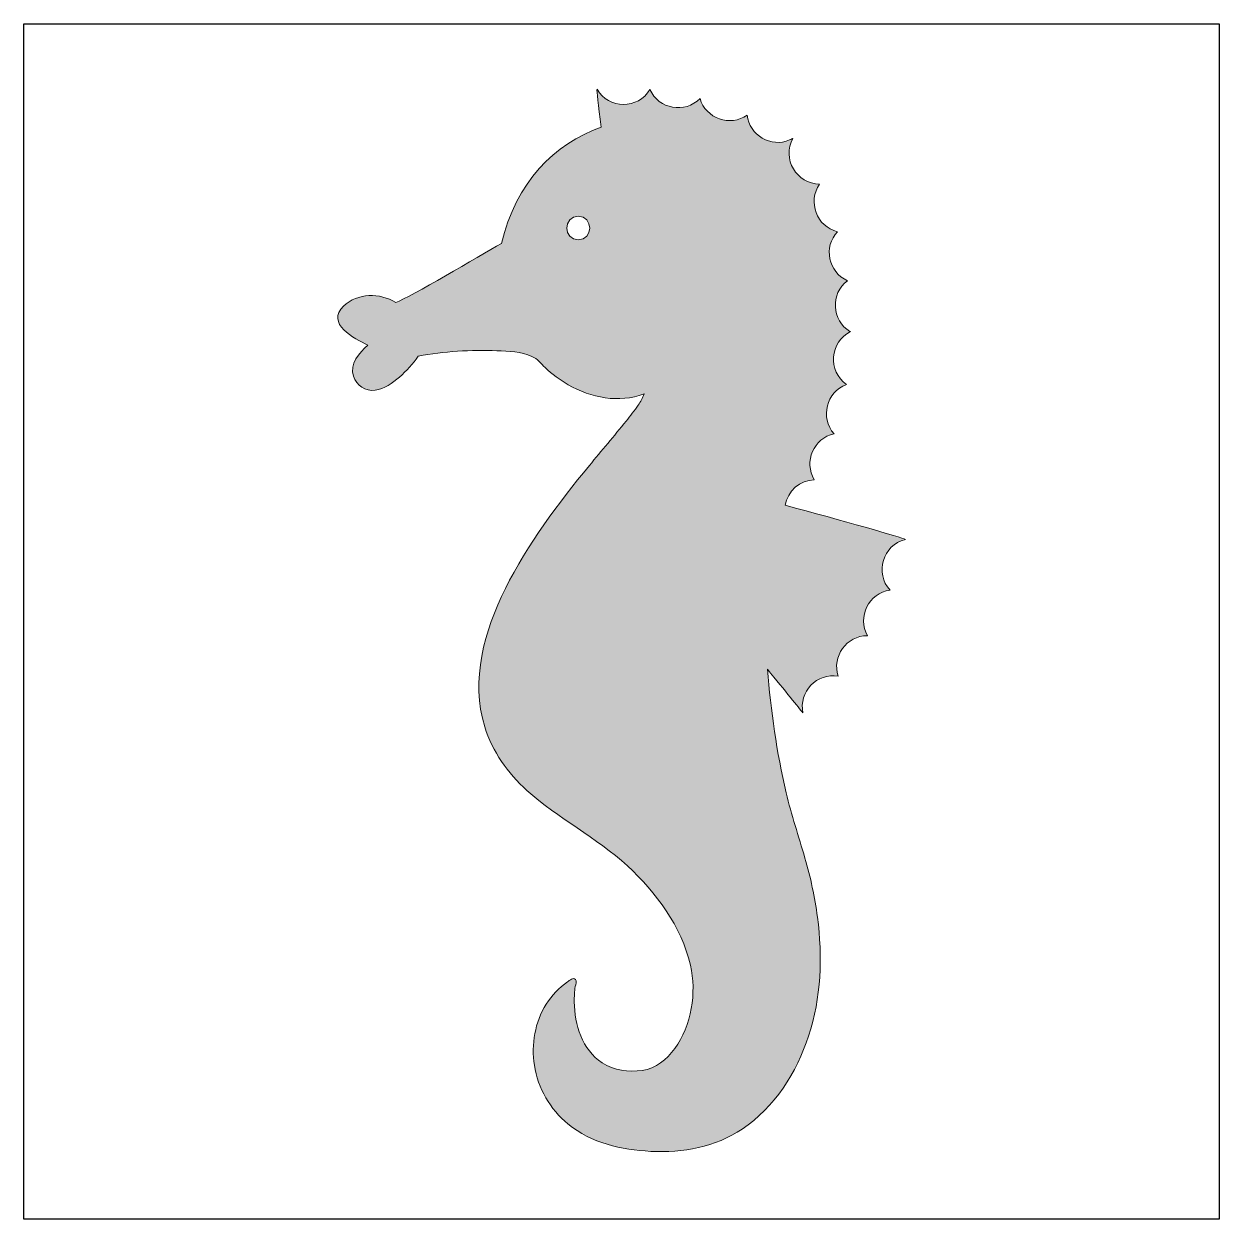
# Model space of a CAD drawing. Header units: inches. Extents: x 0 to 114, y 0 to 114.
import ezdxf

# ---------------------------------------------------------------- set-up
doc = ezdxf.new("R2010")
doc.units = ezdxf.units.IN
doc.header["$MEASUREMENT"] = 0
doc.layers.add('Image Background', color=7, linetype='Continuous')
doc.layers.add('Layer 1', color=7, linetype='Continuous')
picture_1 = doc.add_image_def('image1.png', size_in_pixel=(1350, 1350))

msp = doc.modelspace()

# ---------------------------------------------------------------- hatches: boundary and pattern name
at = {"layer": 'Layer 1', "true_color": 0x2595c1}
h = msp.add_hatch(color=142, dxfattribs=at)
h.dxf.hatch_style = 2
edge = h.paths.add_edge_path()
edge.add_spline(control_points=[(75.59, 70.71), (74.55, 72.42), (75.53, 74.69), (77.48, 75.1), (76.12, 76.64), (76.73, 79.12), (78.67, 79.82), (76.84, 81.08), (77.07, 83.9), (79.06, 84.87), (79.05, 84.87), (79.03, 84.88), (79, 84.88), (77.26, 85.94), (77.1, 88.51), (78.76, 89.74), (76.94, 90.55), (76.43, 92.98), (77.81, 94.43), (75.8, 94.9), (74.92, 97.3), (76.1, 98.98), (73.89, 98.97), (72.45, 101.43), (73.55, 103.35), (73.51, 103.34), (73.4, 103.29), (73.23, 103.2), (71.46, 102.44), (69.37, 103.65), (69.17, 105.58), (67.55, 104.43), (65.19, 105.25), (64.66, 107.17), (63.22, 105.69), (60.7, 106.14), (59.87, 108.03), (58.75, 106.12), (55.9, 106.13), (54.81, 108.06), (54.78, 107.97), (54.92, 106.57), (55.2, 104.43), (50.76, 102.84), (47.05, 99.14), (45.67, 93.29), (43.46, 92.08), (36.96, 88.16), (35.57, 87.66), (34.02, 88.6), (31.92, 88.59), (30.57, 87.31), (28.82, 85.67), (31.59, 84.18), (32.89, 83.59), (32.1, 82.86), (31.11, 81.77), (31.51, 80.61), (31.8, 79.73), (32.66, 79.14), (33.58, 79.27), (34.46, 79.39), (35.25, 79.96), (35.91, 80.53), (36.59, 81.11), (37.2, 81.79), (37.72, 82.52), (40.16, 82.99), (42.76, 83.14), (45.24, 83.05), (46.34, 83.01), (47.57, 82.96), (48.59, 82.5), (49.11, 82.27), (49.44, 81.82), (49.85, 81.43), (50.51, 80.81), (51.25, 80.25), (52.05, 79.79), (54.23, 78.53), (56.89, 78.02), (59.31, 78.91), (59.2, 78.52), (58.96, 78.17), (58.75, 77.85), (58.39, 77.32), (57.99, 76.82), (57.59, 76.32), (56.44, 74.88), (55.24, 73.49), (54.08, 72.07), (51.07, 68.4), (48.16, 64.57), (46.05, 60.3), (44.05, 56.26), (42.68, 51.53), (44.07, 47.08), (44.8, 44.71), (46.28, 42.66), (48.1, 41), (51.08, 38.31), (54.75, 36.51), (57.71, 33.78), (60.47, 31.22), (62.87, 28.02), (63.74, 24.29), (64.36, 21.64), (63.83, 18.52), (62.24, 16.3), (61.49, 15.25), (60.43, 14.41), (59.13, 14.22), (57.83, 14.03), (56.42, 14.22), (55.3, 14.95), (53.39, 16.18), (52.66, 18.62), (52.63, 20.78), (52.63, 21.27), (52.65, 21.76), (52.73, 22.24), (52.76, 22.43), (52.91, 22.76), (52.75, 22.92), (52.54, 23.14), (52.18, 22.82), (51.99, 22.69), (51.17, 22.13), (50.48, 21.4), (49.95, 20.55), (48.87, 18.83), (48.51, 16.71), (48.82, 14.71), (49.16, 12.52), (50.32, 10.51), (52.03, 9.1), (54.27, 7.26), (57.13, 6.62), (59.95, 6.48), (63.02, 6.33), (66.12, 6.88), (68.7, 8.61), (71.78, 10.66), (73.9, 14.04), (75.04, 17.51), (76.25, 21.16), (76.39, 25.09), (75.89, 28.88), (75.64, 30.79), (75.23, 32.68), (74.69, 34.53), (74.08, 36.61), (73.4, 38.66), (72.9, 40.77), (71.98, 44.66), (71.45, 48.61), (71.1, 52.59), (72.8, 50.5), (74.11, 48.9), (74.5, 48.41), (74.08, 50.41), (75.85, 52.28), (77.88, 51.91), (77.23, 53.79), (78.68, 55.81), (80.67, 55.79), (79.66, 57.58), (80.8, 59.88), (82.84, 60.15), (81.33, 61.75), (82.14, 64.49), (84.3, 64.99), (84.06, 65.19), (78.11, 66.83), (72.8, 68.27), (73.03, 69.62), (74.21, 70.67), (75.59, 70.71)], knot_values=[0, 0, 0, 0, 1, 1, 1, 2, 2, 2, 3, 3, 3, 4, 4, 4, 5, 5, 5, 6, 6, 6, 7, 7, 7, 8, 8, 8, 9, 9, 9, 10, 10, 10, 11, 11, 11, 12, 12, 12, 13, 13, 13, 14, 14, 14, 15, 15, 15, 16, 16, 16, 17, 17, 17, 18, 18, 18, 19, 19, 19, 20, 20, 20, 21, 21, 21, 22, 22, 22, 23, 23, 23, 24, 24, 24, 25, 25, 25, 26, 26, 26, 27, 27, 27, 28, 28, 28, 29, 29, 29, 30, 30, 30, 31, 31, 31, 32, 32, 32, 33, 33, 33, 34, 34, 34, 35, 35, 35, 36, 36, 36, 37, 37, 37, 38, 38, 38, 39, 39, 39, 40, 40, 40, 41, 41, 41, 42, 42, 42, 43, 43, 43, 44, 44, 44, 45, 45, 45, 46, 46, 46, 47, 47, 47, 48, 48, 48, 49, 49, 49, 50, 50, 50, 51, 51, 51, 52, 52, 52, 53, 53, 53, 54, 54, 54, 55, 55, 55, 56, 56, 56, 57, 57, 57, 58, 58, 58, 59, 59, 59, 59], degree=3, periodic=1)
edge = h.paths.add_edge_path()
edge.add_spline(control_points=[(53.02, 95.9), (54.47, 95.9), (54.47, 93.65), (53.02, 93.65), (51.57, 93.65), (51.57, 95.9), (53.02, 95.9)], knot_values=[0, 0, 0, 0, 1, 1, 1, 2, 2, 2, 2], degree=3, periodic=1)

# ---------------------------------------------------------------- linework, layer by layer
at = {"layer": 'Layer 1', "lineweight": 0}
for points, knots in [([(75.59, 70.71), (74.55, 72.42), (75.53, 74.69), (77.48, 75.1), (76.12, 76.64), (76.73, 79.12), (78.67, 79.82), (76.84, 81.08), (77.07, 83.9), (79.06, 84.87), (79.05, 84.87), (79.03, 84.88), (79, 84.88), (77.26, 85.94), (77.1, 88.51), (78.76, 89.74), (76.94, 90.55), (76.43, 92.98), (77.81, 94.43), (75.8, 94.9), (74.92, 97.3), (76.1, 98.98), (73.89, 98.97), (72.45, 101.43), (73.55, 103.35), (73.51, 103.34), (73.4, 103.29), (73.23, 103.2), (71.46, 102.44), (69.37, 103.65), (69.17, 105.58), (67.55, 104.43), (65.19, 105.25), (64.66, 107.17), (63.22, 105.69), (60.7, 106.14), (59.87, 108.03), (58.75, 106.12), (55.9, 106.13), (54.81, 108.06), (54.78, 107.97), (54.92, 106.57), (55.2, 104.43), (50.76, 102.84), (47.05, 99.14), (45.67, 93.29), (43.46, 92.08), (36.96, 88.16), (35.57, 87.66), (34.02, 88.6), (31.92, 88.59), (30.57, 87.31), (28.82, 85.67), (31.59, 84.18), (32.89, 83.59), (32.1, 82.86), (31.11, 81.77), (31.51, 80.61), (31.8, 79.73), (32.66, 79.14), (33.58, 79.27), (34.46, 79.39), (35.25, 79.96), (35.91, 80.53), (36.59, 81.11), (37.2, 81.79), (37.72, 82.52), (40.16, 82.99), (42.76, 83.14), (45.24, 83.05), (46.34, 83.01), (47.57, 82.96), (48.59, 82.5), (49.11, 82.27), (49.44, 81.82), (49.85, 81.43), (50.51, 80.81), (51.25, 80.25), (52.05, 79.79), (54.23, 78.53), (56.89, 78.02), (59.31, 78.91), (59.2, 78.52), (58.96, 78.17), (58.75, 77.85), (58.39, 77.32), (57.99, 76.82), (57.59, 76.32), (56.44, 74.88), (55.24, 73.49), (54.08, 72.07), (51.07, 68.4), (48.16, 64.57), (46.05, 60.3), (44.05, 56.26), (42.68, 51.53), (44.07, 47.08), (44.8, 44.71), (46.28, 42.66), (48.1, 41), (51.08, 38.31), (54.75, 36.51), (57.71, 33.78), (60.47, 31.22), (62.87, 28.02), (63.74, 24.29), (64.36, 21.64), (63.83, 18.52), (62.24, 16.3), (61.49, 15.25), (60.43, 14.41), (59.13, 14.22), (57.83, 14.03), (56.42, 14.22), (55.3, 14.95), (53.39, 16.18), (52.66, 18.62), (52.63, 20.78), (52.63, 21.27), (52.65, 21.76), (52.73, 22.24), (52.76, 22.43), (52.91, 22.76), (52.75, 22.92), (52.54, 23.14), (52.18, 22.82), (51.99, 22.69), (51.17, 22.13), (50.48, 21.4), (49.95, 20.55), (48.87, 18.83), (48.51, 16.71), (48.82, 14.71), (49.16, 12.52), (50.32, 10.51), (52.03, 9.1), (54.27, 7.26), (57.13, 6.62), (59.95, 6.48), (63.02, 6.33), (66.12, 6.88), (68.7, 8.61), (71.78, 10.66), (73.9, 14.04), (75.04, 17.51), (76.25, 21.16), (76.39, 25.09), (75.89, 28.88), (75.64, 30.79), (75.23, 32.68), (74.69, 34.53), (74.08, 36.61), (73.4, 38.66), (72.9, 40.77), (71.98, 44.66), (71.45, 48.61), (71.1, 52.59), (72.8, 50.5), (74.11, 48.9), (74.5, 48.41), (74.08, 50.41), (75.85, 52.28), (77.88, 51.91), (77.23, 53.79), (78.68, 55.81), (80.67, 55.79), (79.66, 57.58), (80.8, 59.88), (82.84, 60.15), (81.33, 61.75), (82.14, 64.49), (84.3, 64.99), (84.06, 65.19), (78.11, 66.83), (72.8, 68.27), (73.03, 69.62), (74.21, 70.67), (75.59, 70.71)], [0, 0, 0, 0, 1, 1, 1, 2, 2, 2, 3, 3, 3, 4, 4, 4, 5, 5, 5, 6, 6, 6, 7, 7, 7, 8, 8, 8, 9, 9, 9, 10, 10, 10, 11, 11, 11, 12, 12, 12, 13, 13, 13, 14, 14, 14, 15, 15, 15, 16, 16, 16, 17, 17, 17, 18, 18, 18, 19, 19, 19, 20, 20, 20, 21, 21, 21, 22, 22, 22, 23, 23, 23, 24, 24, 24, 25, 25, 25, 26, 26, 26, 27, 27, 27, 28, 28, 28, 29, 29, 29, 30, 30, 30, 31, 31, 31, 32, 32, 32, 33, 33, 33, 34, 34, 34, 35, 35, 35, 36, 36, 36, 37, 37, 37, 38, 38, 38, 39, 39, 39, 40, 40, 40, 41, 41, 41, 42, 42, 42, 43, 43, 43, 44, 44, 44, 45, 45, 45, 46, 46, 46, 47, 47, 47, 48, 48, 48, 49, 49, 49, 50, 50, 50, 51, 51, 51, 52, 52, 52, 53, 53, 53, 54, 54, 54, 55, 55, 55, 56, 56, 56, 57, 57, 57, 58, 58, 58, 59, 59, 59, 59]), ([(53.02, 95.9), (54.47, 95.9), (54.47, 93.65), (53.02, 93.65), (51.57, 93.65), (51.57, 95.9), (53.02, 95.9)], [0, 0, 0, 0, 1, 1, 1, 2, 2, 2, 2])]:
    msp.add_open_spline(points, degree=3, knots=knots, dxfattribs=at)

# ---------------------------------------------------------------- pictures from other files: only their frames are drawn
at = {"layer": 'Image Background'}
image = msp.add_image(picture_1, insert=(0, 0), size_in_units=(114.3, 114.3), dxfattribs=at)

doc.saveas('drawing.dxf')
